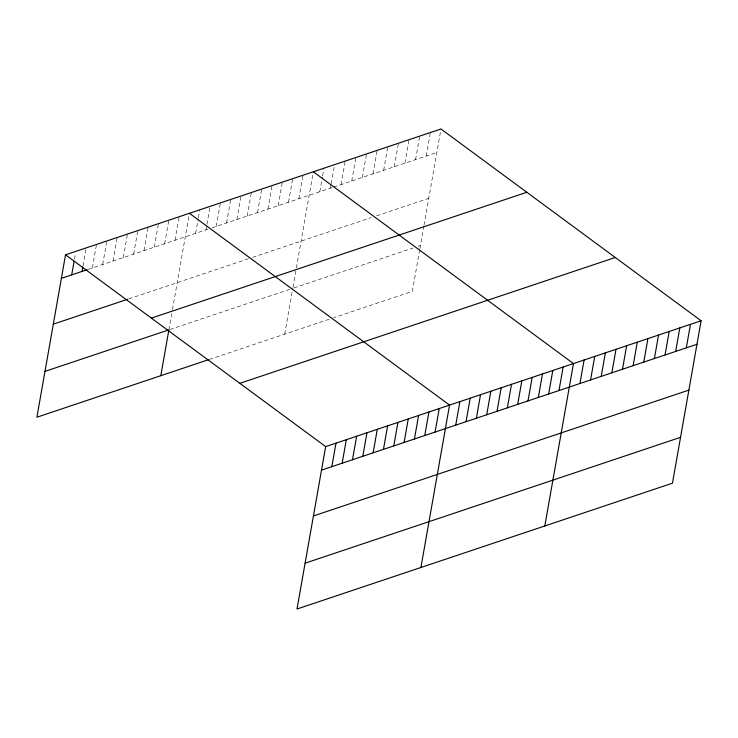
<?xml version="1.0" encoding="UTF-8"?>
<svg xmlns="http://www.w3.org/2000/svg" width="738" height="738" viewBox="0 0 738 738"><rect width="100%" height="100%" fill="white"/><g stroke="black" fill="none" stroke-linecap="round" stroke-linejoin="round"><path stroke-width="0.55" stroke-dasharray="3.69 2.77" d="M74.473 259.204L75.46 253.604M83.025 265.818L85.986 249.02M92.361 267.949L96.512 244.444M102.693 264.49L106.835 240.985M113.015 261.031L117.157 237.525M123.338 257.571L127.48 234.057M133.661 254.112L137.812 230.597M143.984 250.643L148.135 227.138M154.316 247.184L158.458 223.679M164.639 243.724L168.781 220.219M174.961 240.265L179.103 216.76M168.882 329.858L172.286 310.541M172.471 309.471L189.435 213.3M195.607 233.346L198.181 218.789M198.374 217.673L199.758 209.832M205.939 229.878L206.723 225.404M206.926 224.287L210.081 206.372M216.262 226.418L220.404 202.913M226.584 222.959L230.726 199.454M236.907 219.5L241.058 195.994M247.23 216.04L251.381 192.535M257.562 212.581L261.704 189.076M267.885 209.122L272.027 185.607M278.208 205.653L282.35 182.148M288.53 202.194L292.682 178.688M298.862 198.734L303.004 175.229M284.693 334.166L292.774 288.327M292.968 287.257L296.178 269.01M296.372 267.94L313.327 171.769M319.822 191.714L322.386 177.157M322.58 176.041L323.964 168.199M330.458 188.144L331.048 184.786M331.251 183.67L334.6 164.639M341.094 184.583L345.236 161.069M351.731 181.013L355.882 157.508M362.367 177.443L366.518 153.938M373.004 173.882L377.155 150.377M383.649 170.312L387.791 146.807M394.286 166.751L398.428 143.246M404.922 163.181L409.064 139.676M415.559 159.62L419.701 136.115M426.195 156.05L430.337 132.545M419.691 249.712L412.339 291.381L333.622 317.764M419.876 248.669L423.833 226.225M424.018 225.155L440.983 128.984M88.237 269.333L207.996 229.186M212.129 227.802L332.589 187.434M333.65 187.074L436.831 152.489M128.68 298.899L248.448 258.761M252.571 257.377L371.306 217.572M376.629 215.791L428.75 198.319M169.906 329.517L289.674 289.37M293.835 287.977L412.976 248.042M418.298 246.261L420.429 245.542M209.324 359.424L329.369 319.185"/><path stroke-width="1.11" d="M701.1 320.781L325.661 446.619L297.017 609.016L672.466 483.178L701.1 320.781L440.983 128.984L65.534 254.822L36.9 417.219L208.291 359.775M71.715 274.868L74.086 261.436M82.038 271.409L82.831 266.935M160.792 375.697L168.882 329.858M331.832 466.665L335.984 443.16M342.164 463.206L346.306 439.7M352.487 459.746L356.629 436.241M362.81 456.287L366.952 432.782M373.133 452.828L377.284 429.322M383.456 449.368L387.607 425.854M393.788 445.909L397.93 422.394M404.11 442.44L408.252 418.935M414.433 438.981L418.575 415.476M424.756 435.521L428.907 412.016M435.088 432.062L439.23 408.557M420.918 567.494L449.553 405.097L189.435 213.3M455.733 425.143L459.875 401.629M466.056 421.684L470.198 398.169M476.379 418.215L480.53 394.71M486.711 414.756L490.853 391.251M497.034 411.297L501.176 387.791M507.357 407.837L511.499 384.332M517.679 404.378L521.821 380.873M528.002 400.918L532.153 377.404M538.334 397.459L542.476 373.945M548.657 393.991L552.799 370.485M558.98 390.531L563.122 367.026M544.81 525.963L573.454 363.566L313.327 171.769M579.939 383.511L584.09 359.996M590.575 379.941L594.727 356.436M601.221 376.38L605.363 352.865M611.857 372.81L615.999 349.305M622.494 369.249L626.636 345.735M633.13 365.679L637.272 342.174M643.767 362.109L647.909 338.604M654.403 358.548L658.554 335.043M665.039 354.978L669.191 331.473M675.676 351.417L679.827 327.912M686.322 347.847L690.464 324.342M61.392 278.337L87.204 269.684M53.311 324.166L127.646 299.25M151.373 318.115L526.821 192.277M44.981 371.389L167.849 330.209M239.813 383.326L615.261 257.488M321.51 470.134L696.958 344.286M313.429 515.963L688.877 390.116M305.108 563.186L680.547 437.339M65.534 254.822L325.661 446.619"/></g></svg>
